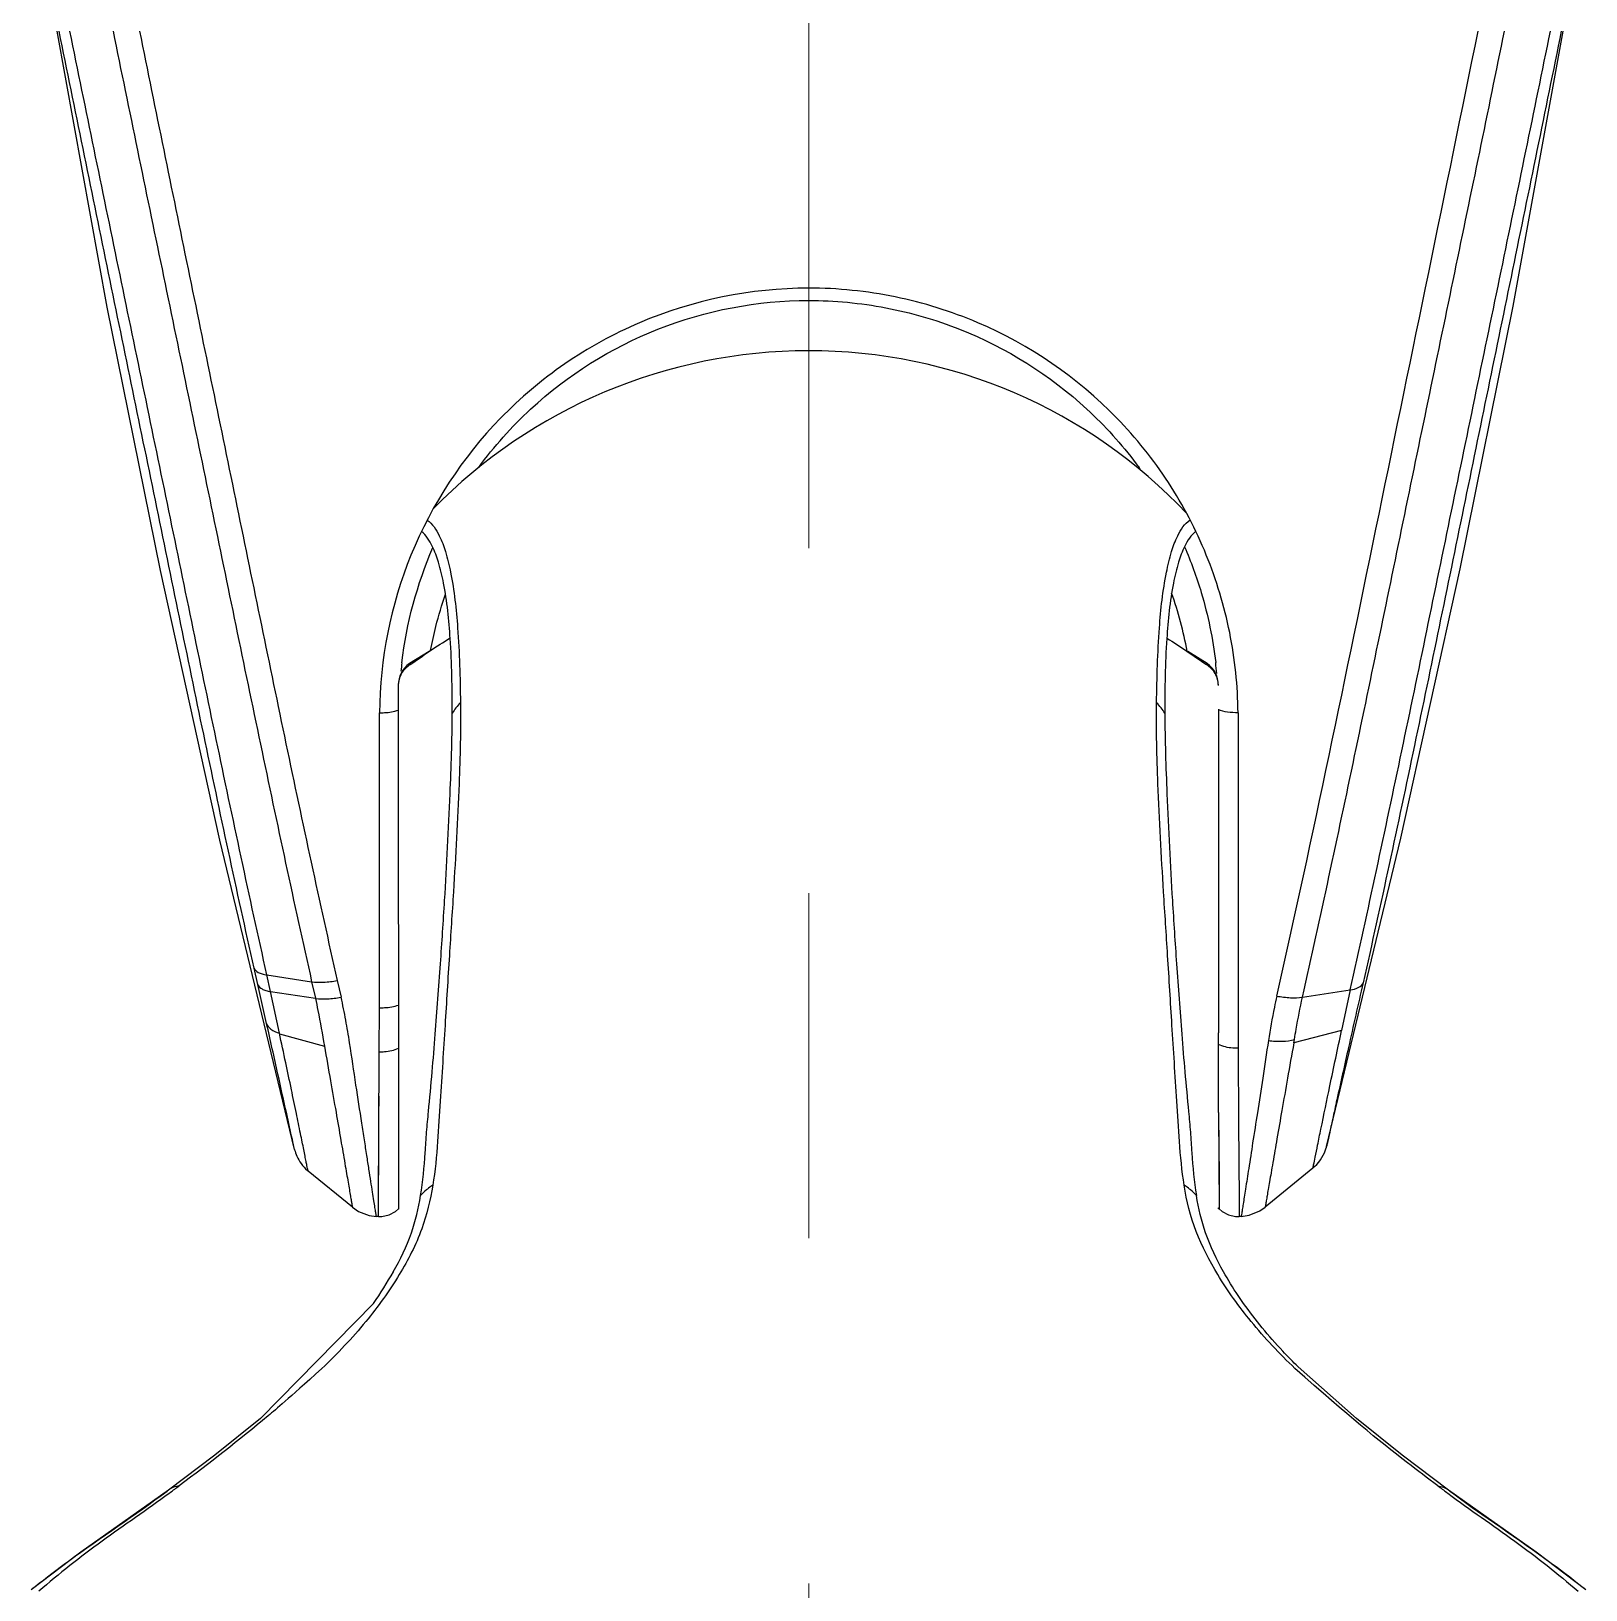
# Model space of a CAD drawing. Header units: millimetres. Extents: x -244938 to -244097, y -22577 to -21982.
# Drawn here: x -244551.6 to -244494.3, y -22277.4 to -22220 of the extents above; entities that cross this region are included whole.
import ezdxf

# ---------------------------------------------------------------- set-up
doc = ezdxf.new("R2010")
doc.units = ezdxf.units.MM
doc.linetypes.add('CENTERX2', pattern=[101.6, 63.5, -12.7, 12.7, -12.7])
doc.layers.add('CENTER', color=1, linetype='CENTERX2', lineweight=15)

msp = doc.modelspace()

# ---------------------------------------------------------------- linework, layer by layer
at = {"linetype": 'Continuous'}
for p, q in [((-244537.64, -22243.272), (-244537.613, -22243.319)), ((-244508.309, -22243.318), (-244508.281, -22243.272)), ((-244538.054, -22244.083), (-244538.039, -22261.663)), ((-244507.868, -22244.954), (-244507.865, -22244.984)), ((-244507.865, -22244.954), (-244507.865, -22244.984)), ((-244507.865, -22244.984), (-244507.864, -22253.851)), ((-244538.746, -22255.948), (-244538.745, -22245.091)), ((-244507.142, -22245.09), (-244507.137, -22257.438)), ((-244507.864, -22253.852), (-244507.875, -22253.848)), ((-244507.864, -22253.851), (-244507.864, -22256.873)), ((-244543.223, -22255.094), (-244543.361, -22254.483)), ((-244542.752, -22255.35), (-244542.889, -22254.738)), ((-244542.888, -22254.738), (-244541.242, -22254.987)), ((-244542.9, -22256.523), (-244543.223, -22255.094)), ((-244542.752, -22255.35), (-244541.104, -22255.598)), ((-244542.429, -22256.878), (-244542.751, -22255.35)), ((-244541.242, -22254.987), (-244541.104, -22255.598)), ((-244540.298, -22254.948), (-244540.16, -22255.558)), ((-244504.773, -22255.557), (-244503.014, -22255.29)), ((-244503.014, -22255.29), (-244503.329, -22256.785)), ((-244538.753, -22257.565), (-244538.748, -22255.948)), ((-244542.422, -22256.91), (-244540.773, -22257.356)), ((-244507.864, -22256.873), (-244507.877, -22256.867)), ((-244503.33, -22256.785), (-244505.092, -22257.241)), ((-244538.785, -22263.628), (-244538.753, -22257.565)), ((-244507.857, -22259.798), (-244507.864, -22257.302)), ((-244505.092, -22257.241), (-244505.07, -22257.113)), ((-244538.766, -22259.959), (-244538.761, -22259.205)), ((-244507.857, -22259.798), (-244507.88, -22259.783)), ((-244507.858, -22259.799), (-244507.84, -22263.349)), ((-244538.786, -22263.54), (-244538.766, -22259.959)), ((-244503.886, -22261.053), (-244503.886, -22261.053)), ((-244541.872, -22261.157), (-244541.872, -22261.156)), ((-244538.039, -22261.643), (-244538.046, -22263.355)), ((-244539.74, -22263.289), (-244541.369, -22261.956)), ((-244504.388, -22261.85), (-244506.147, -22263.289)), ((-244504.389, -22261.85), (-244504.387, -22261.847)), ((-244507.842, -22263.353), (-244507.883, -22263.314)), ((-244538.785, -22263.632), (-244538.859, -22263.629)), ((-244507.027, -22263.628), (-244507.101, -22263.632)), ((-244544.807, -22272.405), (-244546.514, -22273.697)), ((-244546.514, -22273.697), (-244546.514, -22273.697)), ((-244499.393, -22273.697), (-244499.393, -22273.697)), ((-244546.448, -22273.784), (-244546.492, -22273.816)), ((-244499.462, -22273.783), (-244499.418, -22273.815)), ((-244549.74, -22275.981), (-244551.565, -22277.366))]:
    msp.add_line(p, q, dxfattribs=at)
for points in [[(-244541.871, -22261.157), (-244544.619, -22249.781), (-244546.809, -22239.849), (-244548.767, -22230.158), (-244550.605, -22220.007)], [(-244503.886, -22261.053), (-244501.147, -22249.705), (-244498.964, -22239.795), (-244497.012, -22230.128), (-244495.18, -22220.007)], [(-244536.914, -22242.833), (-244537.64, -22243.272)], [(-244508.281, -22243.272), (-244508.996, -22242.84)], [(-244507.858, -22259.799), (-244507.85, -22261.091), (-244507.843, -22262.111), (-244507.839, -22262.833), (-244507.839, -22263.247), (-244507.84, -22263.349)], [(-244504.391, -22261.848), (-244504.324, -22261.79), (-244504.244, -22261.71), (-244504.172, -22261.627), (-244504.109, -22261.542), (-244504.053, -22261.456), (-244504.006, -22261.37), (-244503.966, -22261.286), (-244503.933, -22261.205), (-244503.909, -22261.133), (-244503.892, -22261.077), (-244503.886, -22261.053)], [(-244541.872, -22261.157), (-244541.867, -22261.176), (-244541.854, -22261.22), (-244541.835, -22261.28), (-244541.812, -22261.343), (-244541.785, -22261.408), (-244541.753, -22261.476), (-244541.716, -22261.544), (-244541.675, -22261.613), (-244541.628, -22261.68), (-244541.578, -22261.745), (-244541.523, -22261.809), (-244541.463, -22261.871), (-244541.4, -22261.93), (-244541.369, -22261.956)], [(-244539.74, -22263.289), (-244539.517, -22263.441), (-244539.13, -22263.591), (-244538.859, -22263.629)], [(-244538.785, -22263.628), (-244538.654, -22263.626), (-244538.391, -22263.567), (-244538.154, -22263.44), (-244538.046, -22263.351)], [(-244507.84, -22263.349), (-244507.732, -22263.439), (-244507.494, -22263.565), (-244507.232, -22263.623), (-244507.102, -22263.625)], [(-244507.027, -22263.624), (-244506.728, -22263.579), (-244506.347, -22263.424), (-244506.149, -22263.287)], [(-244538.785, -22263.632), (-244538.786, -22263.623), (-244538.786, -22263.54)], [(-244538.966, -22266.824), (-244543.129, -22271.065), (-244544.807, -22272.405)], [(-244499.393, -22273.697), (-244501.1, -22272.405), (-244502.779, -22271.065), (-244504.927, -22269.164)], [(-244546.514, -22273.697), (-244547.892, -22274.686), (-244549.74, -22275.981)], [(-244494.342, -22277.366), (-244496.168, -22275.981), (-244498.015, -22274.686), (-244499.393, -22273.697)]]:
    msp.add_lwpolyline(points, dxfattribs=at)
for centre, radius, start, end in [((-244522.962, -22251.061), 19.291, 89.97404, 135.70347), ((-244522.892, -22250.807), 19.037, 43.26337, 90.18554), ((-244522.654, -22245.31), 13.861, 10.3278, 19.49148), ((-244537.054, -22244.082), 1, 125.85074, 179.98432), ((-244523.01, -22245), 15.012, 173.29705, 174.49773), ((-244508.867, -22244.082), 1, 0.02859, 54.14394), ((-244522.913, -22244.99), 15.048, 5.14012, 6.65751), ((-244534.365, -22246.12), 1.981, 134.93593, 149.29132), ((-244511.542, -22246.12), 1.981, 30.70022, 44.98173), ((-244672.395, -22256.984), 164.532, 359.88914, 0.03871), ((-244535.872, -22264.005), 1.778, 130.471, 139.90017), ((-244535.82, -22264.065), 1.857, 123.6736, 130.47415), ((-244535.794, -22264.103), 1.903, 121.28188, 123.6926), ((-244510.113, -22264.103), 1.903, 56.30701, 58.65581), ((-244510.087, -22264.065), 1.857, 49.5263, 56.32629), ((-244510.026, -22263.998), 1.766, 40.13202, 49.60961), ((-244550.265, -22258.86), 13.823, 324.82222, 330.49381), ((-244588.312, -22217.027), 70.526, 306.41294, 306.74937), ((-244472.222, -22236.839), 45.901, 233.08404, 233.5977), ((-244535.335, -22297.211), 25.637, 128.84942, 129.27933), ((-244510.569, -22297.207), 25.632, 50.72074, 51.14702)]:
    msp.add_arc(centre, radius, start, end, dxfattribs=at)
for points, knots in [([(-244543.361, -22254.483), (-244544.003, -22251.622), (-244545.226, -22245.886), (-244546.991, -22237.265), (-244548.774, -22228.642), (-244549.952, -22222.886), (-244550.537, -22220.007)], [0, 0, 0, 0, 0.249798, 0.499545, 0.749673, 1, 1, 1, 1]), ([(-244542.888, -22254.738), (-244543.532, -22251.855), (-244544.763, -22246.074), (-244546.549, -22237.388), (-244548.354, -22228.701), (-244549.547, -22222.906), (-244550.14, -22220.007)], [0, 0, 0, 0, 0.249831, 0.499714, 0.7498, 1, 1, 1, 1]), ([(-244548.552, -22220.007), (-244547.954, -22222.925), (-244546.752, -22228.758), (-244544.935, -22237.504), (-244543.137, -22246.255), (-244541.893, -22252.079), (-244541.241, -22254.987)], [0, 0, 0, 0, 0.250035, 0.500015, 0.749878, 1, 1, 1, 1]), ([(-244547.578, -22220.007), (-244546.986, -22222.922), (-244545.794, -22228.752), (-244543.989, -22237.491), (-244542.2, -22246.232), (-244540.954, -22252.048), (-244540.298, -22254.948)], [0, 0, 0, 0, 0.250052, 0.500111, 0.750058, 1, 1, 1, 1]), ([(-244505.716, -22255.517), (-244504.38, -22249.622), (-244501.96, -22237.773), (-244499.512, -22225.933), (-244498.308, -22220.007)], [0, 0, 0, 0, 0.499938, 1, 1, 1, 1]), ([(-244504.774, -22255.558), (-244504.107, -22252.604), (-244502.839, -22246.684), (-244501.012, -22237.789), (-244499.165, -22228.901), (-244497.943, -22222.973), (-244497.335, -22220.007)], [0, 0, 0, 0, 0.250167, 0.500046, 0.749989, 1, 1, 1, 1]), ([(-244503.016, -22255.291), (-244502.357, -22252.362), (-244501.102, -22246.489), (-244499.288, -22237.665), (-244497.456, -22228.84), (-244496.247, -22222.952), (-244495.644, -22220.007)], [0, 0, 0, 0, 0.249849, 0.499771, 0.749825, 1, 1, 1, 1]), ([(-244495.247, -22220.008), (-244495.841, -22222.934), (-244497.036, -22228.781), (-244498.844, -22237.543), (-244500.638, -22246.302), (-244501.886, -22252.128), (-244502.542, -22255.033)], [0, 0, 0, 0, 0.250306, 0.500418, 0.750215, 1, 1, 1, 1]), ([(-244507.142, -22245.088), (-244507.151, -22244.099), (-244507.359, -22242.113), (-244508.228, -22239.241), (-244509.629, -22236.556), (-244512.191, -22233.348), (-244515.716, -22230.932), (-244519.746, -22229.684), (-244523.993, -22229.241), (-244528.274, -22230.122), (-244531.967, -22232.159), (-244535.11, -22234.807), (-244537.932, -22239.105), (-244538.731, -22243.118), (-244538.745, -22245.091)], [0, 0, 0, 0, 0.060409, 0.121062, 0.182262, 0.244267, 0.370586, 0.435356, 0.500587, 0.62993, 0.693884, 0.756859, 0.879507, 1, 1, 1, 1]), ([(-244535.094, -22236.062), (-244534.526, -22235.287), (-244532.648, -22233.177), (-244528.59, -22230.632), (-244523.877, -22229.733), (-244520.098, -22230.1), (-244516.491, -22231.138), (-244513.282, -22233.157), (-244511.38, -22235.261), (-244510.797, -22236.05), (-244510.752, -22236.112)], [0.1777219, 0.1777219, 0.1777219, 0.1777219, 0.2433086, 0.3698631, 0.4992308, 0.5644103, 0.6291702, 0.7557217, 0.8178434, 0.8230495, 0.8230495, 0.8230495, 0.8230495]), ([(-244536.99, -22238), (-244536.792, -22238.131), (-244536.529, -22238.547), (-244536.29, -22239.203), (-244536.02, -22240.337), (-244535.822, -22242.194), (-244535.775, -22243.801), (-244535.765, -22244.719)], [0.0181802, 0.0181802, 0.0181802, 0.0181802, 0.1197991, 0.2083797, 0.3192358, 0.6107249, 1, 1, 1, 1]), ([(-244510.141, -22244.72), (-244510.131, -22243.802), (-244510.084, -22242.196), (-244509.886, -22240.338), (-244509.616, -22239.204), (-244509.376, -22238.544), (-244509.109, -22238.125), (-244508.906, -22237.994)], [0, 0, 0, 0, 0.3892667, 0.6807528, 0.7916097, 0.8801924, 0.9835687, 0.9835687, 0.9835687, 0.9835687]), ([(-244536.068, -22245.109), (-244536.065, -22244.193), (-244536.094, -22242.589), (-244536.28, -22240.73), (-244536.547, -22239.593), (-244536.781, -22238.949), (-244537.029, -22238.556), (-244537.198, -22238.415)], [0, 0, 0, 0, 0.3870302, 0.6775414, 0.7885663, 0.8776375, 0.9708506, 0.9708506, 0.9708506, 0.9708506]), ([(-244508.7, -22238.408), (-244508.874, -22238.549), (-244509.125, -22238.945), (-244509.361, -22239.593), (-244509.628, -22240.73), (-244509.813, -22242.589), (-244509.843, -22244.193), (-244509.839, -22245.109)], [0.0274171, 0.0274171, 0.0274171, 0.0274171, 0.1223625, 0.2114337, 0.3224586, 0.6129698, 1, 1, 1, 1]), ([(-244509.115, -22238.979), (-244508.876, -22239.528), (-244508.368, -22240.919), (-244508.068, -22242.373), (-244507.966, -22243.245)], [0.8986626, 0.8986626, 0.8986626, 0.8986626, 0.9397131, 1, 1, 1, 1]), ([(-244536.864, -22242.802), (-244536.809, -22242.503), (-244536.657, -22241.804), (-244536.449, -22241.117), (-244536.313, -22240.729)], [0, 0, 0, 0, 0.2492024, 0.5851232, 0.5851232, 0.5851232, 0.5851232]), ([(-244537.613, -22243.319), (-244537.678, -22243.36), (-244537.8, -22243.458), (-244537.944, -22243.642), (-244538.033, -22243.857), (-244538.053, -22244.009), (-244538.054, -22244.083)], [0, 0, 0, 0, 0.251569, 0.506084, 0.756864, 1, 1, 1, 1]), ([(-244507.867, -22244.081), (-244507.867, -22244.007), (-244507.888, -22243.855), (-244507.977, -22243.641), (-244508.121, -22243.457), (-244508.243, -22243.359), (-244508.309, -22243.318)], [0, 0, 0, 0, 0.243201, 0.493994, 0.748476, 1, 1, 1, 1]), ([(-244538.745, -22245.091), (-244538.683, -22245.092), (-244538.448, -22245.085), (-244538.213, -22245.049), (-244538.05, -22244.993)], [0, 0, 0, 0, 0.265828, 1, 1, 1, 1]), ([(-244535.764, -22244.718), (-244535.753, -22245.713), (-244535.81, -22248.035), (-244535.985, -22251.136), (-244536.179, -22254.096), (-244536.308, -22256.19), (-244536.418, -22257.975), (-244536.52, -22259.4), (-244536.603, -22260.91), (-244536.694, -22261.945), (-244536.784, -22262.478)], [0, 0, 0, 0, 0.167832, 0.391393, 0.523564, 0.668107, 0.745035, 0.825146, 0.908925, 1, 1, 1, 1]), ([(-244509.123, -22262.478), (-244509.213, -22261.945), (-244509.304, -22260.91), (-244509.387, -22259.4), (-244509.489, -22257.976), (-244509.599, -22256.19), (-244509.728, -22254.097), (-244509.922, -22251.136), (-244510.098, -22248.035), (-244510.154, -22245.713), (-244510.143, -22244.718)], [0, 0, 0, 0, 0.091075, 0.174854, 0.254965, 0.331894, 0.476438, 0.608609, 0.832168, 1, 1, 1, 1]), ([(-244507.142, -22245.088), (-244507.272, -22245.09), (-244507.517, -22245.076), (-244507.758, -22245.023), (-244507.865, -22244.984)], [0, 0, 0, 0, 0.533292, 1, 1, 1, 1]), ([(-244537.231, -22262.859), (-244537.144, -22262.336), (-244537.079, -22261.553), (-244537.012, -22260.521), (-244536.919, -22259.531), (-244536.806, -22258.331), (-244536.658, -22256.518), (-244536.502, -22254.413), (-244536.308, -22251.467), (-244536.151, -22248.394), (-244536.071, -22246.097), (-244536.067, -22245.107)], [0, 0, 0, 0, 0.089327, 0.132113, 0.174504, 0.25686, 0.335331, 0.481228, 0.61263, 0.83301, 1, 1, 1, 1]), ([(-244509.84, -22245.108), (-244509.836, -22246.098), (-244509.755, -22248.395), (-244509.599, -22251.468), (-244509.405, -22254.414), (-244509.249, -22256.518), (-244509.101, -22258.332), (-244508.988, -22259.532), (-244508.895, -22260.522), (-244508.827, -22261.554), (-244508.763, -22262.337), (-244508.676, -22262.86)], [0, 0, 0, 0, 0.166988, 0.387361, 0.518762, 0.664661, 0.743135, 0.825497, 0.86789, 0.910676, 1, 1, 1, 1]), ([(-244543.361, -22254.483), (-244543.336, -22254.553), (-244543.229, -22254.642), (-244543.057, -22254.706), (-244542.948, -22254.729), (-244542.889, -22254.738)], [0, 0, 0, 0, 0.40071, 0.676064, 1, 1, 1, 1]), ([(-244543.223, -22255.094), (-244543.199, -22255.164), (-244543.092, -22255.254), (-244542.92, -22255.318), (-244542.811, -22255.341), (-244542.752, -22255.35)], [0, 0, 0, 0, 0.400929, 0.676186, 1, 1, 1, 1]), ([(-244541.241, -22254.987), (-244541.097, -22255.008), (-244540.779, -22255.016), (-244540.465, -22254.978), (-244540.298, -22254.948)], [0, 0, 0, 0, 0.462749, 1, 1, 1, 1]), ([(-244502.542, -22255.032), (-244502.722, -22255.825), (-244503.047, -22257.257), (-244503.417, -22258.932), (-244503.651, -22259.99), (-244503.767, -22260.52), (-244503.842, -22260.853), (-244503.875, -22261.01), (-244503.886, -22261.053)], [0, 0, 0, 0, 0.395441, 0.714282, 0.83384, 0.922354, 0.978257, 1, 1, 1, 1]), ([(-244503.016, -22255.291), (-244502.906, -22255.274), (-244502.725, -22255.234), (-244502.567, -22255.104), (-244502.542, -22255.033)], [0, 0, 0, 0, 0.597431, 1, 1, 1, 1]), ([(-244541.104, -22255.599), (-244540.96, -22255.62), (-244540.641, -22255.627), (-244540.327, -22255.589), (-244540.16, -22255.558)], [0, 0, 0, 0, 0.462563, 1, 1, 1, 1]), ([(-244541.104, -22255.599), (-244541.071, -22255.747), (-244540.949, -22256.33), (-244540.85, -22256.918), (-244540.773, -22257.356)], [0, 0, 0, 0, 0.254778, 1, 1, 1, 1]), ([(-244538.859, -22263.629), (-244538.862, -22263.628), (-244538.86, -22263.618), (-244538.864, -22263.607), (-244538.867, -22263.582), (-244538.874, -22263.54), (-244538.884, -22263.476), (-244538.897, -22263.394), (-244538.92, -22263.249), (-244538.955, -22263.025), (-244539.004, -22262.705), (-244539.065, -22262.319), (-244539.135, -22261.871), (-244539.213, -22261.361), (-244539.301, -22260.794), (-244539.435, -22259.933), (-244539.621, -22258.741), (-244539.803, -22257.476), (-244539.983, -22256.396), (-244540.093, -22255.838), (-244540.16, -22255.558)], [0, 0, 0, 0, 0.001156, 0.002579, 0.004569, 0.010255, 0.018197, 0.028369, 0.040743, 0.071972, 0.111686, 0.159559, 0.215198, 0.278323, 0.348661, 0.425777, 0.598191, 0.791278, 0.894474, 1, 1, 1, 1]), ([(-244538.746, -22255.948), (-244538.683, -22255.948), (-244538.445, -22255.941), (-244538.206, -22255.904), (-244538.042, -22255.846)], [0, 0, 0, 0, 0.266569, 1, 1, 1, 1]), ([(-244505.717, -22255.516), (-244505.748, -22255.654), (-244505.865, -22256.196), (-244505.961, -22256.743), (-244506.026, -22257.153)], [0, 0, 0, 0, 0.253486, 1, 1, 1, 1]), ([(-244505.716, -22255.516), (-244505.549, -22255.547), (-244505.235, -22255.586), (-244504.917, -22255.579), (-244504.773, -22255.558)], [0, 0, 0, 0, 0.537395, 1, 1, 1, 1]), ([(-244505.07, -22257.113), (-244505.048, -22256.985), (-244504.957, -22256.466), (-244504.858, -22255.947), (-244504.773, -22255.558)], [0, 0, 0, 0, 0.24533, 1, 1, 1, 1]), ([(-244541.872, -22261.156), (-244541.901, -22261.036), (-244541.992, -22260.601), (-244542.199, -22259.681), (-244542.511, -22258.256), (-244542.759, -22257.147), (-244542.9, -22256.523)], [0, 0, 0, 0, 0.078053, 0.281141, 0.595948, 1, 1, 1, 1]), ([(-244542.9, -22256.523), (-244542.876, -22256.607), (-244542.735, -22256.775), (-244542.541, -22256.848), (-244542.429, -22256.878)], [0, 0, 0, 0, 0.431218, 1, 1, 1, 1]), ([(-244541.369, -22261.956), (-244541.371, -22261.954), (-244541.371, -22261.945), (-244541.377, -22261.929), (-244541.383, -22261.899), (-244541.396, -22261.84), (-244541.417, -22261.738), (-244541.448, -22261.584), (-244541.487, -22261.388), (-244541.534, -22261.152), (-244541.59, -22260.876), (-244541.682, -22260.433), (-244541.814, -22259.79), (-244541.994, -22258.921), (-244542.2, -22257.935), (-244542.35, -22257.242), (-244542.429, -22256.878)], [0, 0, 0, 0, 0.001314, 0.004789, 0.010416, 0.018188, 0.040134, 0.070485, 0.109023, 0.155518, 0.209841, 0.271811, 0.417437, 0.589508, 0.784548, 1, 1, 1, 1]), ([(-244504.387, -22261.847), (-244504.375, -22261.808), (-244504.351, -22261.673), (-244504.291, -22261.393), (-244504.205, -22260.954), (-244504.024, -22260.08), (-244503.734, -22258.673), (-244503.477, -22257.464), (-244503.33, -22256.785)], [0, 0, 0, 0, 0.023323, 0.079253, 0.16635, 0.28296, 0.597136, 1, 1, 1, 1]), ([(-244540.773, -22257.356), (-244540.698, -22257.782), (-244540.554, -22258.594), (-244540.352, -22259.747), (-244540.177, -22260.762), (-244540.047, -22261.513), (-244539.957, -22262.031), (-244539.902, -22262.353), (-244539.855, -22262.629), (-244539.817, -22262.857), (-244539.786, -22263.036), (-244539.766, -22263.155), (-244539.753, -22263.224), (-244539.748, -22263.257), (-244539.742, -22263.276), (-244539.742, -22263.287), (-244539.74, -22263.289)], [0, 0, 0, 0, 0.215426, 0.410993, 0.583158, 0.728572, 0.790471, 0.844858, 0.891412, 0.929884, 0.960111, 0.981955, 0.989687, 0.995274, 0.998712, 1, 1, 1, 1]), ([(-244538.753, -22257.565), (-244538.689, -22257.566), (-244538.447, -22257.558), (-244538.203, -22257.508), (-244538.041, -22257.434)], [0, 0, 0, 0, 0.264786, 1, 1, 1, 1]), ([(-244507.137, -22257.438), (-244507.203, -22257.439), (-244507.45, -22257.43), (-244507.699, -22257.377), (-244507.864, -22257.3)], [0, 0, 0, 0, 0.266194, 1, 1, 1, 1]), ([(-244507.137, -22257.438), (-244507.137, -22257.886), (-244507.134, -22258.739), (-244507.126, -22259.949), (-244507.12, -22260.867), (-244507.115, -22261.522), (-244507.111, -22261.949), (-244507.108, -22262.33), (-244507.105, -22262.664), (-244507.103, -22262.95), (-244507.103, -22263.187), (-244507.102, -22263.353), (-244507.102, -22263.46), (-244507.101, -22263.521), (-244507.102, -22263.566), (-244507.099, -22263.603), (-244507.104, -22263.618), (-244507.099, -22263.632), (-244507.101, -22263.632)], [0, 0, 0, 0, 0.216876, 0.413325, 0.585737, 0.661801, 0.730718, 0.792299, 0.846339, 0.892632, 0.930954, 0.961068, 0.972971, 0.982727, 0.990307, 0.995702, 0.998928, 1, 1, 1, 1]), ([(-244506.026, -22257.153), (-244506.094, -22257.616), (-244506.23, -22258.501), (-244506.425, -22259.757), (-244506.596, -22260.865), (-244506.741, -22261.802), (-244506.845, -22262.468), (-244506.914, -22262.902), (-244506.952, -22263.151), (-244506.984, -22263.346), (-244507.003, -22263.489), (-244507.022, -22263.573), (-244507.023, -22263.614), (-244507.027, -22263.624)], [0, 0, 0, 0, 0.214675, 0.409988, 0.582358, 0.72818, 0.844567, 0.891085, 0.929589, 0.959908, 0.98185, 0.995239, 1, 1, 1, 1]), ([(-244505.092, -22257.241), (-244505.167, -22257.675), (-244505.317, -22258.502), (-244505.522, -22259.676), (-244505.7, -22260.711), (-244505.833, -22261.476), (-244505.925, -22262.004), (-244505.982, -22262.333), (-244506.03, -22262.614), (-244506.07, -22262.847), (-244506.097, -22263.011), (-244506.115, -22263.116), (-244506.125, -22263.176), (-244506.134, -22263.222), (-244506.139, -22263.257), (-244506.145, -22263.276), (-244506.145, -22263.287), (-244506.147, -22263.289)], [0, 0, 0, 0, 0.21517, 0.410528, 0.58268, 0.728172, 0.790079, 0.844466, 0.89112, 0.929743, 0.960052, 0.972031, 0.981895, 0.989649, 0.99527, 0.998726, 1, 1, 1, 1]), ([(-244506.026, -22257.153), (-244505.857, -22257.175), (-244505.535, -22257.193), (-244505.214, -22257.152), (-244505.07, -22257.113)], [0, 0, 0, 0, 0.533427, 1, 1, 1, 1]), ([(-244536.782, -22262.477), (-244536.874, -22263.022), (-244537.148, -22264.176), (-244538.017, -22265.864), (-244539.262, -22267.586), (-244540.293, -22268.675), (-244540.863, -22269.22)], [0, 0, 0, 0, 0.206959, 0.44024, 0.70497, 1, 1, 1, 1]), ([(-244505.049, -22269.219), (-244505.619, -22268.674), (-244506.646, -22267.581), (-244508.21, -22265.428), (-244508.978, -22263.639), (-244509.124, -22262.478)], [0, 0, 0, 0, 0.295693, 0.560762, 1, 1, 1, 1]), ([(-244538.235, -22265.668), (-244537.975, -22265.21), (-244537.536, -22264.305), (-244537.306, -22263.325), (-244537.231, -22262.859)], [0, 0, 0, 0, 0.527306, 1, 1, 1, 1]), ([(-244507.677, -22265.668), (-244507.935, -22265.209), (-244508.369, -22264.302), (-244508.598, -22263.324), (-244508.676, -22262.859)], [0, 0, 0, 0, 0.527363, 1, 1, 1, 1]), ([(-244506.941, -22266.824), (-244507.009, -22266.729), (-244507.268, -22266.353), (-244507.51, -22265.964), (-244507.677, -22265.668)], [0, 0, 0, 0, 0.255487, 1, 1, 1, 1]), ([(-244504.927, -22269.164), (-244505.122, -22268.973), (-244505.842, -22268.237), (-244506.504, -22267.442), (-244506.941, -22266.824)], [0, 0, 0, 0, 0.264952, 1, 1, 1, 1]), ([(-244540.863, -22269.22), (-244542.173, -22270.399), (-244543.563, -22271.583), (-244545.004, -22272.706), (-244546.113, -22273.537)], [0, 0, 0, 0, 0.240933, 1, 1, 1, 1]), ([(-244499.793, -22273.538), (-244500.168, -22273.257), (-244501.621, -22272.152), (-244503.043, -22271.003), (-244505.049, -22269.219)], [0, 0, 0, 0, 0.256528, 1, 1, 1, 1]), ([(-244551.416, -22277.245), (-244551.016, -22276.923), (-244549.422, -22275.715), (-244547.752, -22274.615), (-244546.558, -22273.732)], [0, 0, 0, 0, 0.257139, 1, 1, 1, 1]), ([(-244546.492, -22273.816), (-244547.304, -22274.415), (-244548.546, -22275.268), (-244550.152, -22276.458), (-244550.91, -22277.095), (-244551.281, -22277.418)], [0, 0, 0, 0, 0.504977, 0.753857, 1, 1, 1, 1]), ([(-244499.418, -22273.815), (-244498.605, -22274.413), (-244496.956, -22275.544), (-244495.37, -22276.767), (-244494.625, -22277.419)], [0, 0, 0, 0, 0.504851, 1, 1, 1, 1]), ([(-244499.349, -22273.732), (-244498.962, -22274.019), (-244497.336, -22275.181), (-244495.671, -22276.294), (-244494.49, -22277.246)], [0, 0, 0, 0, 0.241176, 1, 1, 1, 1])]:
    msp.add_open_spline(points, degree=3, knots=knots, dxfattribs=at)
for points in [[(-244537.919, -22243.248), (-244537.749, -22241.796), (-244537.362, -22240.359), (-244536.779, -22239.008)], [(-244537.613, -22243.319), (-244537.134, -22242.975), (-244536.644, -22242.646), (-244536.142, -22242.335)], [(-244509.765, -22242.343), (-244509.269, -22242.652), (-244508.783, -22242.977), (-244508.309, -22243.318)], [(-244546.115, -22273.537), (-244546.257, -22273.558), (-244546.399, -22273.612), (-244546.514, -22273.697)], [(-244499.792, -22273.537), (-244499.65, -22273.558), (-244499.508, -22273.612), (-244499.393, -22273.697)]]:
    msp.add_open_spline(points, degree=3, dxfattribs=at)
at = {"layer": 'CENTER'}
msp.add_line((-244522.943, -22340.63), (-244522.943, -22187.372), dxfattribs=at)

doc.saveas('drawing.dxf')
